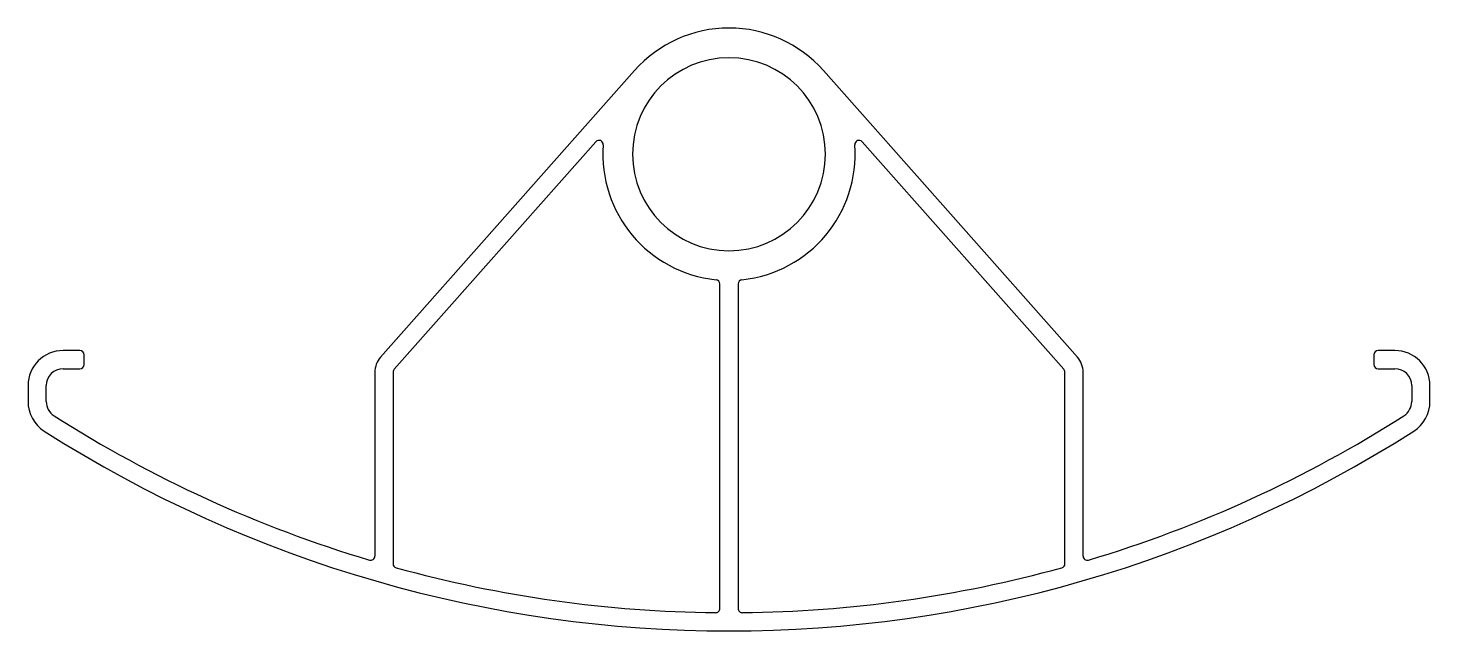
# Model space of a CAD drawing. Extents: x 1465 to 1565, y 2091 to 2134.
import ezdxf

# ---------------------------------------------------------------- set-up
doc = ezdxf.new("R2010")
doc.units = 0
doc.layers.get('0').update_dxf_attribs({"linetype": 'CONTINUOUS'})

msp = doc.modelspace()

# ---------------------------------------------------------------- linework, layer by layer
at = {"color": 0}
for p, q in [((1508.11, 2131.4), (1490, 2110.95)), ((1539.7, 2110.95), (1521.59, 2131.4)), ((1505.35, 2126.32), (1490.97, 2110.09)), ((1538.73, 2110.09), (1524.35, 2126.32)), ((1514.2, 2093.03), (1514.2, 2116.18)), ((1515.5, 2116.18), (1515.5, 2093.03)), ((1468.55, 2111.43), (1467.35, 2111.43)), ((1468.85, 2110.43), (1468.85, 2111.13)), ((1560.85, 2111.13), (1560.85, 2110.43)), ((1562.35, 2111.43), (1561.15, 2111.43)), ((1467.35, 2110.13), (1468.55, 2110.13)), ((1561.15, 2110.13), (1562.35, 2110.13)), ((1489.59, 2109.89), (1489.59, 2096.77)), ((1490.89, 2109.89), (1490.89, 2096.22)), ((1538.81, 2096.22), (1538.81, 2109.89)), ((1540.11, 2096.77), (1540.11, 2109.89)), ((1464.85, 2108.93), (1464.85, 2107.79)), ((1466.15, 2107.79), (1466.15, 2108.93)), ((1563.55, 2108.93), (1563.55, 2107.79)), ((1564.85, 2107.79), (1564.85, 2108.93))]:
    msp.add_line(p, q, dxfattribs=at)
for centre, radius, start, end in [((1514.85, 2125.43), 9, 41.5445, 138.4555), ((1514.85, 2125.43), 6.88, 0, 180), ((1505.58, 2126.12), 0.3, 355.7342, 138.4555), ((1514.85, 2125.43), 9, 175.7342, 264.137), ((1514.85, 2125.43), 9, 275.863, 4.2658), ((1524.12, 2126.12), 0.3, 41.5445, 184.2658), ((1514.85, 2125.43), 6.88, 180, 0), ((1513.9, 2116.18), 0.3, 360, 84.137), ((1515.8, 2116.18), 0.3, 95.863, 180), ((1467.35, 2108.93), 2.5, 90, 180), ((1468.55, 2111.13), 0.3, 0, 90), ((1561.15, 2111.13), 0.3, 90, 180), ((1562.35, 2108.93), 2.5, 0, 90), ((1467.35, 2108.93), 1.2, 90, 180), ((1468.55, 2110.43), 0.3, 270, 0), ((1491.19, 2109.89), 1.6, 138.4555, 180), ((1491.19, 2109.89), 0.3, 138.4555, 180), ((1538.51, 2109.89), 0.3, 0, 41.5445), ((1538.51, 2109.89), 1.6, 0, 41.5445), ((1561.15, 2110.43), 0.3, 180, 270), ((1562.35, 2108.93), 1.2, 0, 90), ((1467.35, 2107.79), 2.5, 180, 237.4704), ((1467.35, 2107.79), 1.2, 180, 237.4704), ((1562.35, 2107.79), 1.2, 302.5296, 0), ((1562.35, 2107.79), 2.5, 302.5296, 0), ((1514.85, 2182.26), 89.53, 237.4704, 253.358), ((1514.85, 2182.26), 89.53, 286.642, 302.5296), ((1514.85, 2182.26), 90.83, 237.4704, 302.5296), ((1489.29, 2096.77), 0.3, 253.358, 0), ((1491.19, 2096.22), 0.3, 180, 254.6272), ((1538.51, 2096.22), 0.3, 285.3728, 0), ((1540.41, 2096.77), 0.3, 180, 286.642), ((1514.85, 2182.26), 89.53, 254.6272, 269.39), ((1514.85, 2182.26), 89.53, 270.61, 285.3728), ((1513.9, 2093.03), 0.3, 269.39, 0), ((1515.8, 2093.03), 0.3, 180, 270.61)]:
    msp.add_arc(centre, radius, start, end, dxfattribs=at)

doc.saveas('drawing.dxf')
